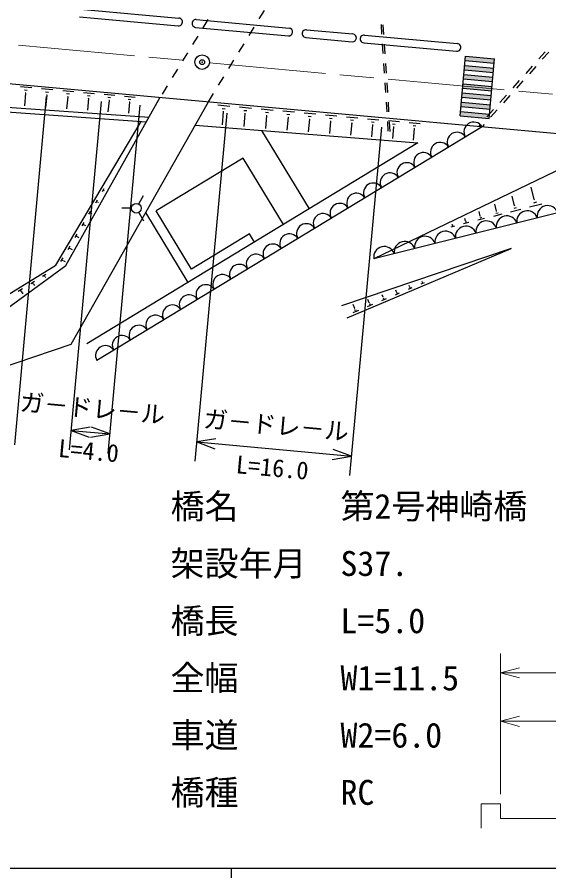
# Model space of a CAD drawing. Units: millimetres, scale not verified, with parts at other scales. Extents: x 40000 to 680000, y 20000 to 380000.
# Drawn here: x 245960 to 300720, y 204000 to 292606 of the extents above; entities that cross this region are included whole.
import ezdxf
from ezdxf.enums import TextEntityAlignment as Align

# ---------------------------------------------------------------- set-up
doc = ezdxf.new("R2010")
doc.units = ezdxf.units.MM
doc.header["$LTSCALE"] = 1000
doc.header["$PDMODE"] = 32
doc.header["$PDSIZE"] = 500
doc.linetypes.add('CHAIN', pattern=[18.5, 12, -1.5, 3.5, -1.5])
for name, color, linetype, lineweight in [('M-BGD', 7, 'Continuous', 25), ('M-BMK', 2, 'CHAIN', 13), ('M-BMK-SRVR', 3, 'Continuous', 25), ('M-STR-HTXT', 7, 'Continuous', 13), ('M-STR-STRC', 7, 'Continuous', 25), ('M-TTL-BAND', 7, 'Continuous', 25)]:
    doc.layers.add(name, color=color, linetype=linetype, lineweight=lineweight)
doc.styles.add('@ＭＳ ゴシック', font='')
doc.styles.add('ＭＳ ゴシック', font='')
doc.styles.get('@ＭＳ ゴシック').set_extended_font_data('@MS Gothic')
doc.styles.get('ＭＳ ゴシック').set_extended_font_data('MS Gothic')

msp = doc.modelspace()

# ---------------------------------------------------------------- hatches: boundary and pattern name
at = {"layer": 'M-BGD'}
for points in [[(292156, 288590), (295143, 288316), (295102, 287868), (292115, 288141)], [(292028, 287195), (292069, 287643), (295057, 287370), (295016, 286922)], [(291942, 286249), (291982, 286697), (294970, 286424), (294929, 285976)], [(291855, 285303), (291875, 285527), (294863, 285254), (294843, 285030)], [(291875, 285527), (291896, 285751), (294884, 285478), (294863, 285254)], [(291809, 284805), (294797, 284532), (294756, 284084), (291768, 284357)], [(291723, 283859), (294710, 283586), (294669, 283138), (291682, 283411)], [(291636, 282913), (294614, 282641), (294624, 282640), (294583, 282192), (291595, 282465)]]:
    msp.add_hatch(color=256, dxfattribs=at).paths.add_polyline_path(points)

# ---------------------------------------------------------------- linework, layer by layer
for p, q in [((252458, 293450), (262616, 292521)), ((252385, 292653), (262543, 291724)), ((270897, 292430), (271420, 293282)), ((264336, 291561), (273896, 290686)), ((264408, 292357), (273968, 291483)), ((265598, 292364), (265075, 291511)), ((269851, 290725), (270374, 291577)), ((283435, 291847), (283500, 290849)), ((283637, 291828), (283702, 290830)), ((264551, 290659), (264028, 289807)), ((275761, 291319), (280541, 290882)), ((281736, 290773), (291296, 289898)), ((268804, 289021), (269327, 289873)), ((275688, 290522), (280468, 290085)), ((281663, 289976), (291223, 289102)), ((283565, 289851), (283631, 288853)), ((283767, 289833), (283832, 288835)), ((208878, 289101), (309312, 279916)), ((263505, 288955), (262982, 288103)), ((300342, 289057), (299676, 288311)), ((300714, 289023), (300048, 288277)), ((267758, 287316), (268281, 288169)), ((291595, 282465), (292156, 288590)), ((292115, 288141), (295102, 287868)), ((292156, 288590), (295143, 288316)), ((294583, 282192), (295143, 288316)), ((182897, 287713), (259542, 282324)), ((183752, 287152), (259271, 281842)), ((262459, 287250), (261935, 286398)), ((283696, 287855), (283761, 286857)), ((283897, 287837), (283963, 286839)), ((292028, 287195), (295016, 286922)), ((292069, 287643), (295057, 287370)), ((299010, 287565), (298344, 286819)), ((299382, 287531), (298716, 286785)), ((266711, 285612), (267235, 286464)), ((291942, 286249), (294929, 285976)), ((291982, 286697), (294970, 286424)), ((247473, 285320), (246282, 285429)), ((261412, 285546), (260889, 284694)), ((283826, 285859), (283891, 284862)), ((284028, 285841), (284093, 284843)), ((291896, 285751), (294884, 285478)), ((297678, 286073), (297012, 285327)), ((298050, 286039), (297384, 285293)), ((246999, 285063), (246701, 285091)), ((246823, 284779), (246704, 283477)), ((246860, 284776), (246786, 284782)), ((249644, 285122), (248475, 285229)), ((249179, 284870), (248887, 284896)), ((249006, 284591), (248890, 283324)), ((249043, 284588), (248970, 284594)), ((251792, 284925), (250646, 285030)), ((251336, 284678), (251049, 284704)), ((253917, 284731), (252793, 284834)), ((253470, 284489), (253189, 284514)), ((256020, 284539), (254919, 284639)), ((258101, 284348), (257022, 284447)), ((265665, 283908), (266188, 284760)), ((291809, 284805), (294797, 284532)), ((291855, 285303), (294843, 285030)), ((296346, 284581), (295680, 283835)), ((296718, 284547), (296052, 283801)), ((250965, 267041), (260686, 284363)), ((251166, 284405), (251053, 283172)), ((251202, 284401), (251130, 284408)), ((251526, 258942), (265665, 283908)), ((253304, 284221), (253194, 283021)), ((253339, 284217), (253269, 284224)), ((255582, 284301), (255307, 284326)), ((255419, 284038), (255312, 282872)), ((255453, 284035), (255385, 284041)), ((257672, 284115), (257402, 284140)), ((257512, 283858), (257409, 282725)), ((257546, 283855), (257478, 283861)), ((266621, 283569), (267871, 283455)), ((283957, 283864), (284022, 282866)), ((284158, 283845), (284223, 282847)), ((291723, 283859), (294710, 283586)), ((291768, 284357), (294756, 284084)), ((267061, 283214), (267374, 283185)), ((267189, 282887), (267064, 281518)), ((267150, 282891), (267228, 282884)), ((268863, 283364), (270100, 283251)), ((269298, 283013), (269608, 282984)), ((269425, 282689), (269301, 281339)), ((269386, 282693), (269463, 282686)), ((271092, 283160), (272316, 283048)), ((271523, 282812), (271829, 282784)), ((273308, 282958), (274519, 282847)), ((275512, 282756), (276710, 282646)), ((291636, 282913), (294624, 282640)), ((291682, 283411), (294669, 283138)), ((295014, 283089), (294348, 282343)), ((295386, 283055), (294720, 282309)), ((249946, 267069), (258736, 281880)), ((271648, 282492), (271526, 281161)), ((271610, 282496), (271686, 282489)), ((273735, 282613), (274037, 282586)), ((273858, 282297), (273738, 280985)), ((273821, 282300), (273896, 282293)), ((275934, 282415), (276234, 282388)), ((276056, 282102), (275938, 280809)), ((276019, 282105), (276094, 282099)), ((277703, 282556), (278889, 282447)), ((278121, 282218), (278417, 282191)), ((278242, 281908), (278125, 280634)), ((278205, 281912), (278279, 281905)), ((279881, 282356), (281055, 282249)), ((280295, 282023), (280588, 281996)), ((282048, 282158), (283209, 282052)), ((282457, 281828), (282747, 281802)), ((284087, 281868), (284152, 280870)), ((284202, 281961), (285351, 281856)), ((284289, 281850), (284354, 280852)), ((286343, 281766), (287480, 281662)), ((291595, 282465), (294583, 282192)), ((293846, 281330), (254174, 257266)), ((264295, 281489), (287228, 279655)), ((276055, 272878), (271166, 280939)), ((280415, 281716), (280300, 280460)), ((280378, 281719), (280451, 281713)), ((282575, 281525), (282462, 280287)), ((282539, 281528), (282612, 281521)), ((284606, 281635), (284893, 281608)), ((284724, 281334), (284612, 280115)), ((284688, 281338), (284759, 281331)), ((286744, 281442), (287028, 281416)), ((286860, 281145), (286750, 279944)), ((286824, 281148), (286895, 281142)), ((293682, 281597), (293474, 281364)), ((294054, 281563), (293846, 281330)), ((287228, 279655), (253136, 258976)), ((269252, 278108), (260274, 272663)), ((273401, 271268), (269252, 278108)), ((302233, 277141), (282697, 267728)), ((254746, 274666), (254920, 274960)), ((254885, 274733), (254928, 274806)), ((254975, 274716), (254986, 274735)), ((254980, 274726), (254988, 274721)), ((299219, 273825), (298896, 275119)), ((254053, 273499), (254236, 273808)), ((258481, 273374), (258981, 274240)), ((297178, 273199), (296930, 274189)), ((299259, 273835), (299179, 273815)), ((254199, 273569), (254245, 273646)), ((254293, 273552), (254305, 273572)), ((254299, 273562), (254328, 273545)), ((257731, 272941), (256731, 272941)), ((295330, 272633), (295151, 273347)), ((297375, 272969), (297112, 272903)), ((297210, 273208), (297145, 273191)), ((300013, 273349), (298743, 273031)), ((299457, 273547), (299140, 273468)), ((253353, 272319), (253544, 272641)), ((253505, 272392), (253553, 272472)), ((253604, 272374), (253616, 272394)), ((253610, 272384), (253660, 272354)), ((258481, 272508), (258981, 271642)), ((263568, 265304), (259204, 272499)), ((263904, 266678), (260274, 272663)), ((301641, 272464), (282697, 267728)), ((293657, 272120), (293540, 272586)), ((293678, 272126), (293635, 272115)), ((295865, 272312), (295008, 272098)), ((295490, 272446), (295276, 272392)), ((295356, 272640), (295303, 272626)), ((297836, 272804), (296783, 272541)), ((252643, 271123), (252843, 271461)), ((252803, 271200), (252853, 271284)), ((252906, 271181), (252918, 271202)), ((252912, 271192), (252984, 271149)), ((290841, 271155), (290748, 271131)), ((290783, 271239), (290760, 271233)), ((290771, 271236), (290762, 271272)), ((292466, 271462), (291948, 271332)), ((292142, 271656), (292082, 271896)), ((292239, 271543), (292110, 271510)), ((292158, 271660), (292126, 271652)), ((294081, 271866), (293402, 271696)), ((293784, 271972), (293614, 271929)), ((251925, 269914), (252134, 270266)), ((269889, 270308), (263904, 266678)), ((270408, 269453), (269889, 270308)), ((291004, 271096), (290632, 271003)), ((252092, 269993), (252144, 270081)), ((252199, 269974), (252212, 269996)), ((252206, 269985), (252299, 269930)), ((251198, 268689), (251416, 269056)), ((251372, 268772), (251426, 268864)), ((251484, 268752), (251498, 268775)), ((251491, 268764), (251606, 268695)), ((296853, 268795), (279353, 262884)), ((279938, 261655), (296853, 268795)), ((250463, 267450), (250689, 267832)), ((250643, 267536), (250700, 267632)), ((239805, 260867), (249946, 267069)), ((240272, 259222), (250965, 267041)), ((250760, 267515), (250774, 267539)), ((250767, 267527), (250905, 267445)), ((248572, 265936), (248902, 266137)), ((248746, 265929), (248828, 265979)), ((248827, 265866), (248848, 265878)), ((248838, 265872), (248871, 265818)), ((247347, 265186), (247727, 265419)), ((247548, 265179), (247643, 265237)), ((247641, 265105), (247665, 265120)), ((247653, 265113), (247731, 264985)), ((286378, 264873), (286333, 264979)), ((287568, 265147), (287907, 265290)), ((287666, 265388), (287651, 265424)), ((287655, 265383), (287676, 265392)), ((287659, 265285), (287744, 265321)), ((246071, 264406), (246503, 264670)), ((246299, 264397), (246407, 264463)), ((246406, 264313), (246433, 264330)), ((246419, 264322), (246544, 264117)), ((284916, 264027), (285353, 264212)), ((285042, 264338), (284967, 264517)), ((285029, 264332), (285056, 264344)), ((285034, 264206), (285143, 264252)), ((286266, 264597), (286653, 264761)), ((286366, 264868), (286390, 264878)), ((286371, 264756), (286467, 264796)), ((282218, 263208), (282078, 263541)), ((282201, 263201), (282235, 263215)), ((283515, 263436), (284004, 263642)), ((283656, 263784), (283549, 264038)), ((283641, 263777), (283672, 263790)), ((283647, 263636), (283769, 263687)), ((280726, 262611), (280551, 263025)), ((280553, 262186), (281151, 262438)), ((280707, 262603), (280745, 262619)), ((280714, 262430), (280864, 262493)), ((282061, 262822), (282604, 263051)), ((282208, 263044), (282343, 263101)), ((236606, 253904), (251526, 258942))]:
    msp.add_line(p, q, dxfattribs=at)
msp.add_circle((258231, 272941), 500, dxfattribs=at)
for centre, radius, start, end in [((262579, 292123), 400, 264.77464, 84.77469), ((264372, 291959), 400, 84.77469, 264.77474), ((273932, 291085), 400, 264.77469, 84.77469), ((275725, 290921), 400, 84.77464, 264.77469), ((280505, 290483), 400, 264.77469, 84.77469), ((281700, 290374), 400, 84.77469, 264.77475), ((291260, 289500), 400, 264.77463, 84.77469), ((292988, 280800), 1009, 31.73379, 210.74623), ((291263, 279754), 1009, 31.73379, 210.74623), ((289538, 278707), 1009, 31.73379, 210.74623), ((287813, 277661), 1009, 31.73379, 210.74623), ((286088, 276615), 1009, 31.73379, 210.74623), ((284363, 275569), 1009, 31.73379, 210.74623), ((282638, 274522), 1009, 31.73379, 210.74623), ((280914, 273476), 1009, 31.73379, 210.74623), ((279189, 272430), 1009, 31.73379, 210.74623), ((300609, 272118), 1088, 18.50786, 189.56463), ((277464, 271383), 1009, 31.73379, 210.74623), ((296399, 271066), 1088, 18.50786, 189.56463), ((298504, 271592), 1088, 18.50786, 189.56463), ((275739, 270337), 1009, 31.73379, 210.74623), ((294294, 270540), 1088, 18.50786, 189.56463), ((274014, 269291), 1009, 31.73379, 210.74623), ((290084, 269487), 1088, 18.50786, 189.56463), ((292189, 270013), 1088, 18.50786, 189.56463), ((285875, 268435), 1088, 18.50786, 189.56463), ((287980, 268961), 1088, 18.50786, 189.56463), ((272289, 268245), 1009, 31.73379, 210.74623), ((283770, 267909), 1088, 18.50786, 189.56463), ((270564, 267198), 1009, 31.73379, 210.74623), ((268840, 266152), 1009, 31.73379, 210.74623), ((267115, 265106), 1009, 31.73379, 210.74623), ((265390, 264060), 1009, 31.73379, 210.74623), ((263665, 263013), 1009, 31.73379, 210.74623), ((261940, 261967), 1009, 31.73379, 210.74623), ((260215, 260921), 1009, 31.73379, 210.74623), ((258490, 259875), 1009, 31.73379, 210.74623), ((256765, 258828), 1009, 31.73379, 210.74623), ((255041, 257782), 1009, 31.73379, 210.74623)]:
    msp.add_arc(centre, radius, start, end, dxfattribs=at)
at = {"layer": 'M-BMK'}
for p, q in [((209245, 293084), (264266, 288052)), ((265759, 287916), (363850, 278945))]:
    msp.add_line(p, q, dxfattribs=at)
at = {"layer": 'M-BMK-SRVR'}
msp.add_circle((265012, 287984), 750, dxfattribs=at)
msp.add_point((265012, 287984), dxfattribs=at)
at = {"layer": 'M-STR-HTXT'}
for p, q in [((295754, 212610), (295754, 227110)), ((297686, 225628), (295754, 225110)), ((295754, 225110), (353254, 225110)), ((295754, 225110), (297686, 224592)), ((297686, 220628), (295754, 220110)), ((295754, 220110), (315754, 220110)), ((295754, 220110), (297686, 219592)), ((293754, 211610), (295754, 211610)), ((293754, 211610), (293754, 209110)), ((295754, 210110), (295754, 211610)), ((295754, 210110), (314754, 210110))]:
    msp.add_line(p, q, dxfattribs=at)
at = {"layer": 'M-STR-STRC'}
for p, q in [((248945, 284433), (245666, 248582)), ((254599, 283916), (251320, 248065)), ((258582, 283551), (255303, 247701)), ((267545, 282732), (264266, 246881)), ((283478, 281274), (280199, 245424)), ((253473, 250396), (251502, 250057)), ((251502, 250057), (255486, 249693)), ((251502, 250057), (253379, 249365)), ((255486, 249693), (253609, 250384)), ((253515, 249353), (255486, 249693)), ((266419, 249212), (264448, 248873)), ((264448, 248873), (280382, 247416)), ((264448, 248873), (266325, 248181)), ((280382, 247416), (278505, 248107)), ((278411, 247076), (280382, 247416))]:
    msp.add_line(p, q, dxfattribs=at)
at = {"layer": 'M-TTL-BAND'}
for p, q in [((40000, 205000), (579000, 205000)), ((268000, 205000), (268000, 204000))]:
    msp.add_line(p, q, dxfattribs=at)

# ---------------------------------------------------------------- texts
at = {"layer": 'M-STR-HTXT', "style": 'ＭＳ ゴシック'}
for s, p in [('橋名\u3000\u3000\u3000第2号神崎橋', (261760, 240197)), ('架設年月\u3000S37.', (261760, 234306)), ('橋長\u3000\u3000\u3000L=5.0', (261760, 228415)), ('全幅\u3000\u3000\u3000W1=11.5', (261760, 222524)), ('車道\u3000\u3000\u3000W2=6.0', (261760, 216633)), ('橋種\u3000\u3000\u3000RC', (261760, 210742))]:
    msp.add_text(s, height=2566, dxfattribs=at).set_placement(p, align=Align.BOTTOM_LEFT)
at = {"layer": 'M-STR-STRC', "style": 'ＭＳ ゴシック'}
for p in [(253585, 250870), (272506, 249140)]:
    msp.add_text('ガ－ドレ－ル', height=1833, rotation=354.775, dxfattribs=at).set_placement(p, align=Align.BOTTOM_CENTER)
at = {"layer": 'M-STR-STRC', "style": '@ＭＳ ゴシック'}
for s, p in [('L=4.0', (253403, 248879)), ('L=16.0', (272324, 247148))]:
    msp.add_text(s, height=1833, rotation=354.775, dxfattribs=at).set_placement(p, align=Align.TOP_CENTER)

doc.saveas('drawing.dxf')
